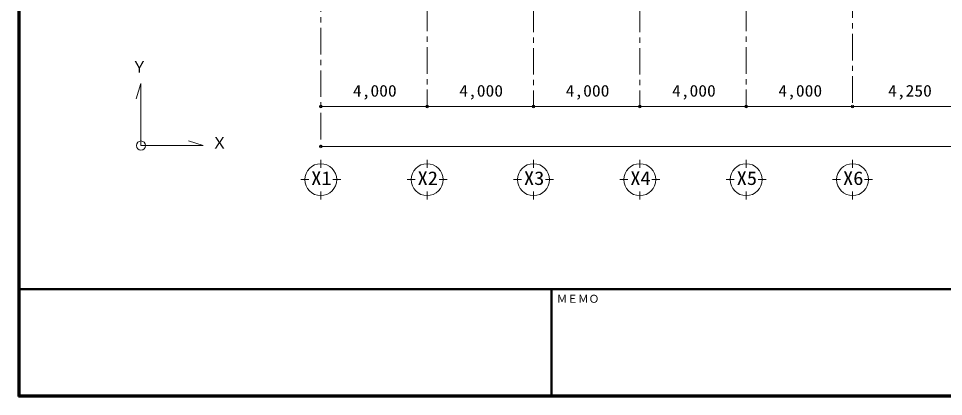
# Model space of a CAD drawing. Units: millimetres at full size, sheet at 1:200; details may follow other scales. Extents: x -55340 to 55340, y -38040 to 38040.
# Drawn here: x -55340 to -20554, y -38040 to -23813 of the extents above; entities that cross this region are included whole.
import ezdxf
from ezdxf.enums import TextEntityAlignment as Align

# ---------------------------------------------------------------- set-up
doc = ezdxf.new("R2010")
doc.units = ezdxf.units.MM
doc.header["$LTSCALE"] = 200
doc.header["$PDMODE"] = 32
doc.header["$PDSIZE"] = 100
doc.linetypes.add('CHAIN1', pattern=[8, 5, -1, 1, -1])
for name, color, linetype, lineweight in [('0-1_通り芯', 3, 'Continuous', 18), ('0-A_寸法', 6, 'Continuous', 9), ('0-B_文字', 2, 'Continuous', 9), ('F-0_F-0ﾚｲﾔ', 5, 'Continuous', 50)]:
    doc.layers.add(name, color=color, linetype=linetype, lineweight=lineweight)
doc.layers.add('F-A_F-Aﾚｲﾔ', color=7, linetype='Continuous')
doc.styles.add('ＭＳ ゴシック', font='')
doc.styles.get('ＭＳ ゴシック').set_extended_font_data('MS Gothic')

msp = doc.modelspace()

# ---------------------------------------------------------------- linework, layer by layer
at = {"layer": '0-1_通り芯', "color": 4, "linetype": 'CHAIN1', "lineweight": 9}
for p, q in [((-35973.6, -923.4), (-35973.6, -27128.1)), ((-31973.6, -923.4), (-31973.6, -27128.1)), ((-43973.6, -11366.8), (-43973.6, -28628.1)), ((-23973.6, -13188.8), (-23973.6, -27128.1)), ((-39973.6, -20091.5), (-39973.6, -27128.1)), ((-27973.6, -20091.5), (-27973.6, -27128.1))]:
    msp.add_line(p, q, dxfattribs=at)
at = {"layer": '0-1_通り芯'}
for p, q in [((-43973.6, -29128.1), (-43973.6, -29428.1)), ((-39973.6, -29128.1), (-39973.6, -29428.1)), ((-35973.6, -29128.1), (-35973.6, -29428.1)), ((-31973.6, -29128.1), (-31973.6, -29428.1)), ((-27973.6, -29128.1), (-27973.6, -29428.1)), ((-23973.6, -29128.1), (-23973.6, -29428.1)), ((-44423.6, -29878.1), (-44723.6, -29878.1)), ((-43223.6, -29878.1), (-43523.6, -29878.1)), ((-40423.6, -29878.1), (-40723.6, -29878.1)), ((-39223.6, -29878.1), (-39523.6, -29878.1)), ((-36423.6, -29878.1), (-36723.6, -29878.1)), ((-35223.6, -29878.1), (-35523.6, -29878.1)), ((-32423.6, -29878.1), (-32723.6, -29878.1)), ((-31223.6, -29878.1), (-31523.6, -29878.1)), ((-28423.6, -29878.1), (-28723.6, -29878.1)), ((-27223.6, -29878.1), (-27523.6, -29878.1)), ((-24423.6, -29878.1), (-24723.6, -29878.1)), ((-23223.6, -29878.1), (-23523.6, -29878.1)), ((-43973.6, -30628.1), (-43973.6, -30328.1)), ((-39973.6, -30628.1), (-39973.6, -30328.1)), ((-35973.6, -30628.1), (-35973.6, -30328.1)), ((-31973.6, -30628.1), (-31973.6, -30328.1)), ((-27973.6, -30628.1), (-27973.6, -30328.1)), ((-23973.6, -30628.1), (-23973.6, -30328.1))]:
    msp.add_line(p, q, dxfattribs=at)
for centre in [(-43973.6, -29878.1), (-39973.6, -29878.1), (-35973.6, -29878.1), (-31973.6, -29878.1), (-27973.6, -29878.1), (-23973.6, -29878.1)]:
    msp.add_circle(centre, 600, dxfattribs=at)
at = {"layer": '0-A_寸法', "color": 4}
for p, q in [((-23973.6, -27128.1), (-27973.6, -27128.1)), ((-43973.6, -28628.1), (34676.4, -28628.1))]:
    msp.add_line(p, q, dxfattribs=at)
for points in [[(-43973.6, -27128.1), (-39973.6, -27128.1), (-35973.6, -27128.1), (-31973.6, -27128.1), (-27973.6, -27128.1)], [(-23973.6, -27128.1), (-19723.6, -27128.1), (-15473.6, -27128.1), (-11223.6, -27128.1), (-6973.6, -27128.1), (-2973.6, -27128.1), (1026.4, -27128.1), (5026.4, -27128.1), (9026.4, -27128.1)]]:
    msp.add_lwpolyline(points, dxfattribs=at)
at = {"layer": '0-A_寸法'}
for p in [(-43973.6, -27128.1), (-39973.6, -27128.1), (-35973.6, -27128.1), (-31973.6, -27128.1), (-27973.6, -27128.1), (-23973.6, -27128.1), (-43973.6, -28628.1)]:
    msp.add_point(p, dxfattribs=at)
at = {"layer": '0-B_文字', "color": 3, "lineweight": 18}
msp.add_line((-48396.4, -28595.1), (-48945.4, -28415), dxfattribs=at)
msp.add_lwpolyline([(-48396.4, -28595.1), (-50736.4, -28595.1), (-50736.4, -26255.1), (-50920.8, -26834.6)], dxfattribs=at)
msp.add_circle((-50736.4, -28595.1), 172, dxfattribs=at)
at = {"layer": 'F-0_F-0ﾚｲﾔ'}
for p, q in [((-55340, 38040), (-55340, -38040)), ((-55300, 38000), (-55300, -38000)), ((-55300, -34000), (55300, -34000)), ((-35300, -34000), (-35300, -38000)), ((-55340, -38040), (55340, -38040)), ((-55300, -38000), (55300, -38000))]:
    msp.add_line(p, q, dxfattribs=at)

# ---------------------------------------------------------------- texts
at = {"layer": '0-1_通り芯', "color": 2, "style": 'ＭＳ ゴシック', "width": 1.1}
for s, p in [('X1', (-44333.3, -30232.3)), ('X2', (-40333.3, -30232.3)), ('X3', (-36333.3, -30232.3)), ('X4', (-32333.3, -30232.3)), ('X5', (-28333.3, -30232.3)), ('X6', (-24333.3, -30232.3))]:
    msp.add_text(s, height=513.2, dxfattribs=at).set_placement(p, align=Align.BOTTOM_LEFT)
at = {"layer": '0-A_寸法', "color": 2, "style": 'ＭＳ ゴシック', "width": 1.1}
for s, p in [('4,000', (-42763.6, -26885.3)), ('4,000', (-38763.6, -26885.3)), ('4,000', (-34763.6, -26885.3)), ('4,000', (-30763.6, -26885.3)), ('4,000', (-26763.6, -26885.3)), ('4,250', (-22638.6, -26885.3))]:
    msp.add_text(s, height=439.9, dxfattribs=at).set_placement(p, align=Align.BOTTOM_LEFT)
at = {"layer": '0-B_文字', "style": 'ＭＳ ゴシック'}
for s, p in [('Ｙ', (-51095, -25984)), ('Ｘ', (-48080.8, -28842.3))]:
    msp.add_text(s, height=439.9, dxfattribs=at).set_placement(p, align=Align.BOTTOM_LEFT)
at = {"layer": 'F-A_F-Aﾚｲﾔ', "style": 'ＭＳ ゴシック'}
msp.add_text('ＭＥＭＯ', height=293.3, dxfattribs=at).set_placement((-35100, -34600), align=Align.BOTTOM_LEFT)

doc.saveas('drawing.dxf')
